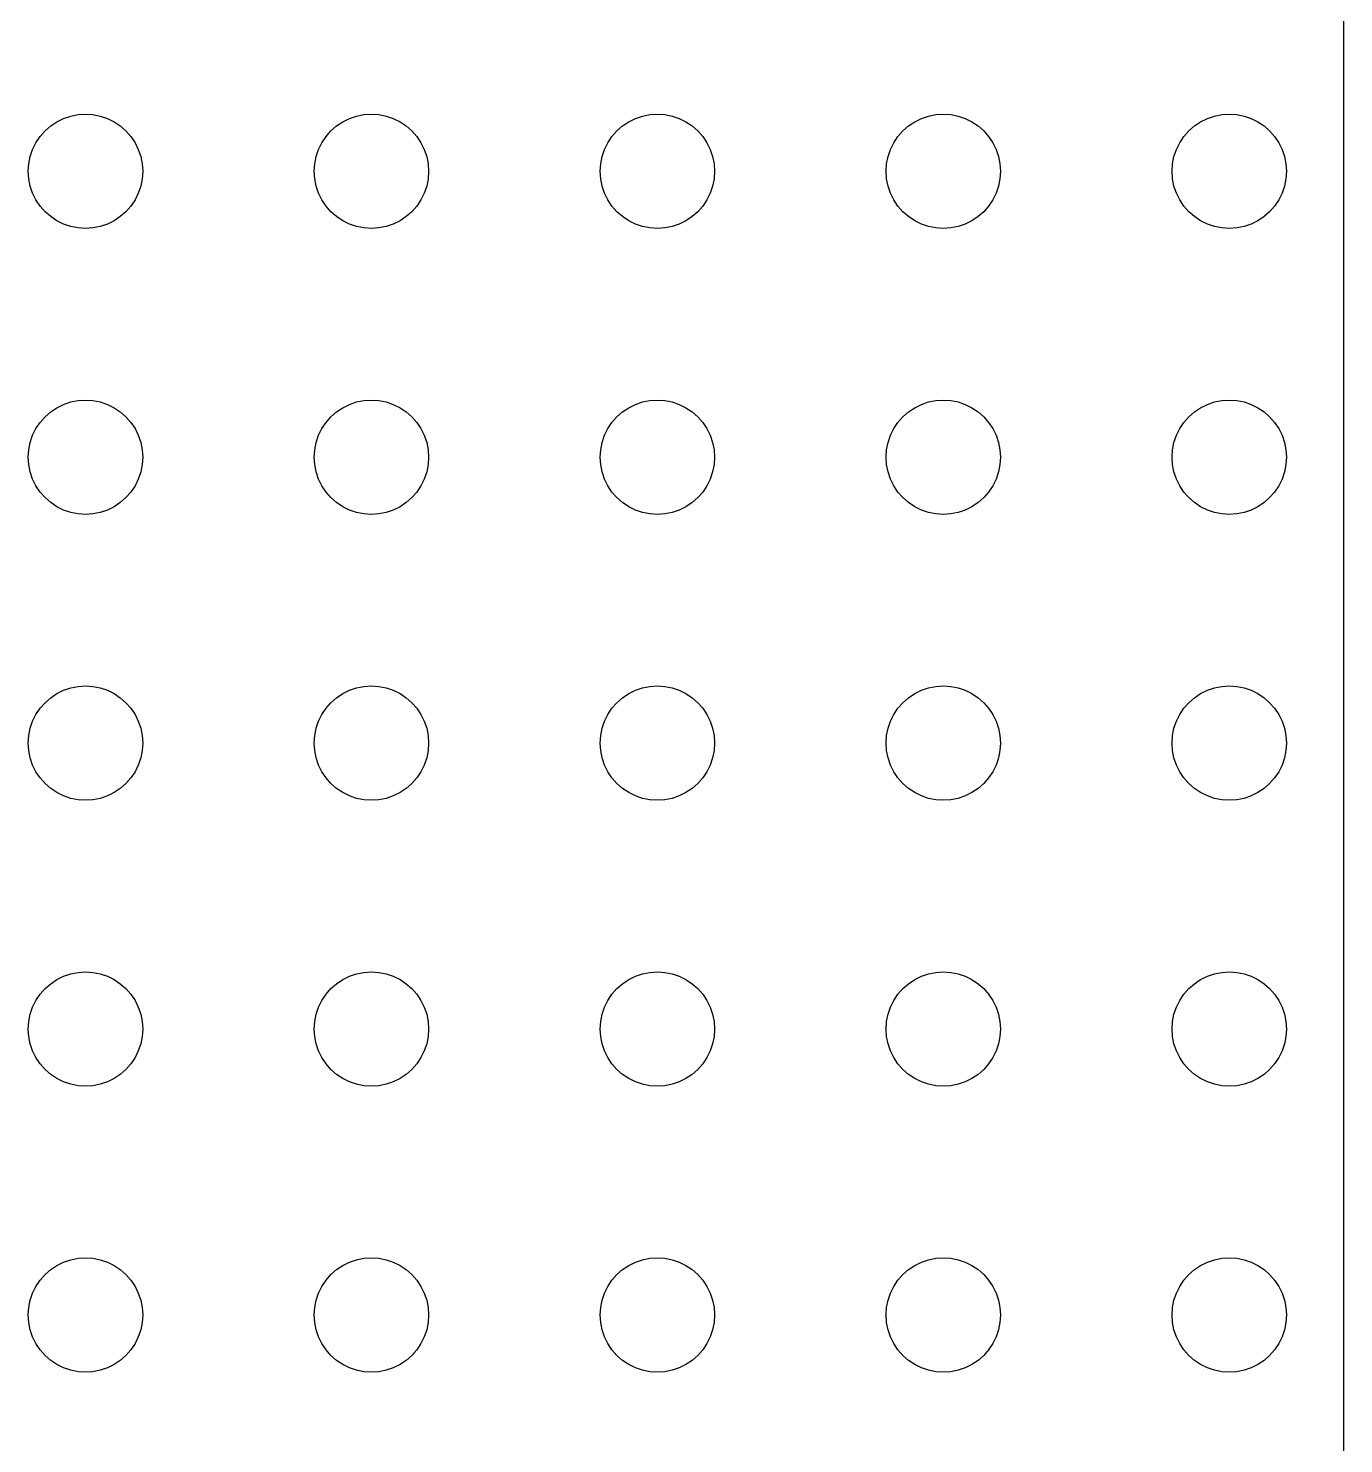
# Model space of a CAD drawing. Header units: metres. Extents: x -149 to 149, y -149 to 149.
# Drawn here: x 79.5 to 148.5, y -74.3 to 0 of the extents above; entities that cross this region are included whole.
import ezdxf

# ---------------------------------------------------------------- set-up
doc = ezdxf.new("R2010")
doc.units = ezdxf.units.M

msp = doc.modelspace()

# ---------------------------------------------------------------- linework, layer by layer
for p, q in [((148.505, -143.505), (148.505, 143.505)), ((80.3787, -5.37868), (80.6737, -5.11993)), ((80.6737, -5.11993), (81, -4.90192)), ((81, -4.90192), (81.3519, -4.72835)), ((81.3519, -4.72835), (81.7235, -4.60222)), ((81.7235, -4.60222), (82.1084, -4.52567)), ((82.1084, -4.52567), (82.5, -4.5)), ((82.5, -4.5), (82.8916, -4.52567)), ((82.8916, -4.52567), (83.2765, -4.60222)), ((83.2765, -4.60222), (83.648, -4.72835)), ((83.648, -4.72835), (84, -4.90192)), ((84, -4.90192), (84.3263, -5.11993)), ((84.3263, -5.11993), (84.6213, -5.37868)), ((95.3787, -5.37868), (95.6737, -5.11993)), ((95.6737, -5.11993), (96, -4.90192)), ((96, -4.90192), (96.3519, -4.72835)), ((96.3519, -4.72835), (96.7235, -4.60222)), ((96.7235, -4.60222), (97.1084, -4.52567)), ((97.1084, -4.52567), (97.5, -4.5)), ((97.5, -4.5), (97.8916, -4.52567)), ((97.8916, -4.52567), (98.2765, -4.60222)), ((98.2765, -4.60222), (98.648, -4.72835)), ((98.648, -4.72835), (99, -4.90192)), ((99, -4.90192), (99.3263, -5.11993)), ((99.3263, -5.11993), (99.6213, -5.37868)), ((110.379, -5.37868), (110.674, -5.11993)), ((110.674, -5.11993), (111, -4.90192)), ((111, -4.90192), (111.352, -4.72835)), ((111.352, -4.72835), (111.724, -4.60222)), ((111.724, -4.60222), (112.108, -4.52567)), ((112.108, -4.52567), (112.5, -4.5)), ((112.5, -4.5), (112.892, -4.52567)), ((112.892, -4.52567), (113.276, -4.60222)), ((113.276, -4.60222), (113.648, -4.72835)), ((113.648, -4.72835), (114, -4.90192)), ((114, -4.90192), (114.326, -5.11993)), ((114.326, -5.11993), (114.621, -5.37868)), ((125.379, -5.37868), (125.674, -5.11993)), ((125.674, -5.11993), (126, -4.90192)), ((126, -4.90192), (126.352, -4.72835)), ((126.352, -4.72835), (126.724, -4.60222)), ((126.724, -4.60222), (127.108, -4.52567)), ((127.108, -4.52567), (127.5, -4.5)), ((127.5, -4.5), (127.892, -4.52567)), ((127.892, -4.52567), (128.276, -4.60222)), ((128.276, -4.60222), (128.648, -4.72835)), ((128.648, -4.72835), (129, -4.90192)), ((129, -4.90192), (129.326, -5.11993)), ((129.326, -5.11993), (129.621, -5.37868)), ((140.379, -5.37868), (140.674, -5.11993)), ((140.674, -5.11993), (141, -4.90192)), ((141, -4.90192), (141.352, -4.72835)), ((141.352, -4.72835), (141.724, -4.60222)), ((141.724, -4.60222), (142.108, -4.52567)), ((142.108, -4.52567), (142.5, -4.5)), ((142.5, -4.5), (142.892, -4.52567)), ((142.892, -4.52567), (143.276, -4.60222)), ((143.276, -4.60222), (143.648, -4.72835)), ((143.648, -4.72835), (144, -4.90192)), ((144, -4.90192), (144.326, -5.11993)), ((144.326, -5.11993), (144.621, -5.37868)), ((79.9019, -6), (80.1199, -5.67371)), ((80.1199, -5.67371), (80.3787, -5.37868)), ((84.6213, -5.37868), (84.8801, -5.67371)), ((84.8801, -5.67371), (85.0981, -6)), ((94.9019, -6), (95.1199, -5.67371)), ((95.1199, -5.67371), (95.3787, -5.37868)), ((99.6213, -5.37868), (99.8801, -5.67371)), ((99.8801, -5.67371), (100.098, -6)), ((109.902, -6), (110.12, -5.67371)), ((110.12, -5.67371), (110.379, -5.37868)), ((114.621, -5.37868), (114.88, -5.67371)), ((114.88, -5.67371), (115.098, -6)), ((124.902, -6), (125.12, -5.67371)), ((125.12, -5.67371), (125.379, -5.37868)), ((129.621, -5.37868), (129.88, -5.67371)), ((129.88, -5.67371), (130.098, -6)), ((139.902, -6), (140.12, -5.67371)), ((140.12, -5.67371), (140.379, -5.37868)), ((144.621, -5.37868), (144.88, -5.67371)), ((144.88, -5.67371), (145.098, -6)), ((79.6022, -6.72354), (79.7284, -6.35194)), ((79.7284, -6.35194), (79.9019, -6)), ((85.0981, -6), (85.2716, -6.35194)), ((85.2716, -6.35194), (85.3978, -6.72354)), ((94.6022, -6.72354), (94.7284, -6.35194)), ((94.7284, -6.35194), (94.9019, -6)), ((100.098, -6), (100.272, -6.35194)), ((100.272, -6.35194), (100.398, -6.72354)), ((109.602, -6.72354), (109.728, -6.35194)), ((109.728, -6.35194), (109.902, -6)), ((115.098, -6), (115.272, -6.35194)), ((115.272, -6.35194), (115.398, -6.72354)), ((124.602, -6.72354), (124.728, -6.35194)), ((124.728, -6.35194), (124.902, -6)), ((130.098, -6), (130.272, -6.35194)), ((130.272, -6.35194), (130.398, -6.72354)), ((139.602, -6.72354), (139.728, -6.35194)), ((139.728, -6.35194), (139.902, -6)), ((145.098, -6), (145.272, -6.35194)), ((145.272, -6.35194), (145.398, -6.72354)), ((79.5, -7.5), (79.5257, -7.10841)), ((79.5257, -7.10841), (79.6022, -6.72354)), ((85.3978, -6.72354), (85.4743, -7.10841)), ((85.4743, -7.10841), (85.5, -7.5)), ((94.5, -7.5), (94.5257, -7.10841)), ((94.5257, -7.10841), (94.6022, -6.72354)), ((100.398, -6.72354), (100.474, -7.10841)), ((100.474, -7.10841), (100.5, -7.5)), ((109.5, -7.5), (109.526, -7.10841)), ((109.526, -7.10841), (109.602, -6.72354)), ((115.398, -6.72354), (115.474, -7.10841)), ((115.474, -7.10841), (115.5, -7.5)), ((124.5, -7.5), (124.526, -7.10841)), ((124.526, -7.10841), (124.602, -6.72354)), ((130.398, -6.72354), (130.474, -7.10841)), ((130.474, -7.10841), (130.5, -7.5)), ((139.5, -7.5), (139.526, -7.10841)), ((139.526, -7.10841), (139.602, -6.72354)), ((145.398, -6.72354), (145.474, -7.10841)), ((145.474, -7.10841), (145.5, -7.5)), ((79.5257, -7.89157), (79.5, -7.5)), ((79.6022, -8.27644), (79.5257, -7.89157)), ((85.4743, -7.89157), (85.3978, -8.27644)), ((85.5, -7.5), (85.4743, -7.89157)), ((94.5257, -7.89157), (94.5, -7.5)), ((94.6022, -8.27644), (94.5257, -7.89157)), ((100.474, -7.89157), (100.398, -8.27644)), ((100.5, -7.5), (100.474, -7.89157)), ((109.526, -7.89157), (109.5, -7.5)), ((109.602, -8.27644), (109.526, -7.89157)), ((115.474, -7.89157), (115.398, -8.27644)), ((115.5, -7.5), (115.474, -7.89157)), ((124.526, -7.89157), (124.5, -7.5)), ((124.602, -8.27644), (124.526, -7.89157)), ((130.474, -7.89157), (130.398, -8.27644)), ((130.5, -7.5), (130.474, -7.89157)), ((139.526, -7.89157), (139.5, -7.5)), ((139.602, -8.27644), (139.526, -7.89157)), ((145.474, -7.89157), (145.398, -8.27644)), ((145.5, -7.5), (145.474, -7.89157)), ((79.7284, -8.64804), (79.6022, -8.27644)), ((79.9019, -9), (79.7284, -8.64804)), ((85.2716, -8.64804), (85.0981, -9)), ((85.3978, -8.27644), (85.2716, -8.64804)), ((94.7284, -8.64804), (94.6022, -8.27644)), ((94.9019, -9), (94.7284, -8.64804)), ((100.272, -8.64804), (100.098, -9)), ((100.398, -8.27644), (100.272, -8.64804)), ((109.728, -8.64804), (109.602, -8.27644)), ((109.902, -9), (109.728, -8.64804)), ((115.272, -8.64804), (115.098, -9)), ((115.398, -8.27644), (115.272, -8.64804)), ((124.728, -8.64804), (124.602, -8.27644)), ((124.902, -9), (124.728, -8.64804)), ((130.272, -8.64804), (130.098, -9)), ((130.398, -8.27644), (130.272, -8.64804)), ((139.728, -8.64804), (139.602, -8.27644)), ((139.902, -9), (139.728, -8.64804)), ((145.272, -8.64804), (145.098, -9)), ((145.398, -8.27644), (145.272, -8.64804)), ((80.1199, -9.32628), (79.9019, -9)), ((80.3787, -9.62131), (80.1199, -9.32628)), ((80.6737, -9.88005), (80.3787, -9.62131)), ((84.6213, -9.62131), (84.3263, -9.88005)), ((84.8801, -9.32628), (84.6213, -9.62131)), ((85.0981, -9), (84.8801, -9.32628)), ((95.1199, -9.32628), (94.9019, -9)), ((95.3787, -9.62131), (95.1199, -9.32628)), ((95.6737, -9.88005), (95.3787, -9.62131)), ((99.6213, -9.62131), (99.3263, -9.88005)), ((99.8801, -9.32628), (99.6213, -9.62131)), ((100.098, -9), (99.8801, -9.32628)), ((110.12, -9.32628), (109.902, -9)), ((110.379, -9.62131), (110.12, -9.32628)), ((110.674, -9.88005), (110.379, -9.62131)), ((114.621, -9.62131), (114.326, -9.88005)), ((114.88, -9.32628), (114.621, -9.62131)), ((115.098, -9), (114.88, -9.32628)), ((125.12, -9.32628), (124.902, -9)), ((125.379, -9.62131), (125.12, -9.32628)), ((125.674, -9.88005), (125.379, -9.62131)), ((129.621, -9.62131), (129.326, -9.88005)), ((129.88, -9.32628), (129.621, -9.62131)), ((130.098, -9), (129.88, -9.32628)), ((140.12, -9.32628), (139.902, -9)), ((140.379, -9.62131), (140.12, -9.32628)), ((140.674, -9.88005), (140.379, -9.62131)), ((144.621, -9.62131), (144.326, -9.88005)), ((144.88, -9.32628), (144.621, -9.62131)), ((145.098, -9), (144.88, -9.32628)), ((81, -10.0981), (80.6737, -9.88005)), ((81.3519, -10.2716), (81, -10.0981)), ((81.7235, -10.3978), (81.3519, -10.2716)), ((83.648, -10.2716), (83.2765, -10.3978)), ((84, -10.0981), (83.648, -10.2716)), ((84.3263, -9.88005), (84, -10.0981)), ((96, -10.0981), (95.6737, -9.88005)), ((96.3519, -10.2716), (96, -10.0981)), ((96.7235, -10.3978), (96.3519, -10.2716)), ((98.648, -10.2716), (98.2765, -10.3978)), ((99, -10.0981), (98.648, -10.2716)), ((99.3263, -9.88005), (99, -10.0981)), ((111, -10.0981), (110.674, -9.88005)), ((111.352, -10.2716), (111, -10.0981)), ((111.724, -10.3978), (111.352, -10.2716)), ((113.648, -10.2716), (113.276, -10.3978)), ((114, -10.0981), (113.648, -10.2716)), ((114.326, -9.88005), (114, -10.0981)), ((126, -10.0981), (125.674, -9.88005)), ((126.352, -10.2716), (126, -10.0981)), ((126.724, -10.3978), (126.352, -10.2716)), ((128.648, -10.2716), (128.276, -10.3978)), ((129, -10.0981), (128.648, -10.2716)), ((129.326, -9.88005), (129, -10.0981)), ((141, -10.0981), (140.674, -9.88005)), ((141.352, -10.2716), (141, -10.0981)), ((141.724, -10.3978), (141.352, -10.2716)), ((143.648, -10.2716), (143.276, -10.3978)), ((144, -10.0981), (143.648, -10.2716)), ((144.326, -9.88005), (144, -10.0981)), ((82.1084, -10.4743), (81.7235, -10.3978)), ((82.5, -10.5), (82.1084, -10.4743)), ((82.8916, -10.4743), (82.5, -10.5)), ((83.2765, -10.3978), (82.8916, -10.4743)), ((97.1084, -10.4743), (96.7235, -10.3978)), ((97.5, -10.5), (97.1084, -10.4743)), ((97.8916, -10.4743), (97.5, -10.5)), ((98.2765, -10.3978), (97.8916, -10.4743)), ((112.108, -10.4743), (111.724, -10.3978)), ((112.5, -10.5), (112.108, -10.4743)), ((112.892, -10.4743), (112.5, -10.5)), ((113.276, -10.3978), (112.892, -10.4743)), ((127.108, -10.4743), (126.724, -10.3978)), ((127.5, -10.5), (127.108, -10.4743)), ((127.892, -10.4743), (127.5, -10.5)), ((128.276, -10.3978), (127.892, -10.4743)), ((142.108, -10.4743), (141.724, -10.3978)), ((142.5, -10.5), (142.108, -10.4743)), ((142.892, -10.4743), (142.5, -10.5)), ((143.276, -10.3978), (142.892, -10.4743)), ((80.6737, -20.1199), (81, -19.9019)), ((81, -19.9019), (81.3519, -19.7283)), ((81.3519, -19.7283), (81.7235, -19.6022)), ((81.7235, -19.6022), (82.1084, -19.5257)), ((82.1084, -19.5257), (82.5, -19.5)), ((82.5, -19.5), (82.8916, -19.5257)), ((82.8916, -19.5257), (83.2765, -19.6022)), ((83.2765, -19.6022), (83.648, -19.7283)), ((83.648, -19.7283), (84, -19.9019)), ((84, -19.9019), (84.3263, -20.1199)), ((95.6737, -20.1199), (96, -19.9019)), ((96, -19.9019), (96.3519, -19.7283)), ((96.3519, -19.7283), (96.7235, -19.6022)), ((96.7235, -19.6022), (97.1084, -19.5257)), ((97.1084, -19.5257), (97.5, -19.5)), ((97.5, -19.5), (97.8916, -19.5257)), ((97.8916, -19.5257), (98.2765, -19.6022)), ((98.2765, -19.6022), (98.648, -19.7283)), ((98.648, -19.7283), (99, -19.9019)), ((99, -19.9019), (99.3263, -20.1199)), ((110.674, -20.1199), (111, -19.9019)), ((111, -19.9019), (111.352, -19.7283)), ((111.352, -19.7283), (111.724, -19.6022)), ((111.724, -19.6022), (112.108, -19.5257)), ((112.108, -19.5257), (112.5, -19.5)), ((112.5, -19.5), (112.892, -19.5257)), ((112.892, -19.5257), (113.276, -19.6022)), ((113.276, -19.6022), (113.648, -19.7283)), ((113.648, -19.7283), (114, -19.9019)), ((114, -19.9019), (114.326, -20.1199)), ((125.674, -20.1199), (126, -19.9019)), ((126, -19.9019), (126.352, -19.7283)), ((126.352, -19.7283), (126.724, -19.6022)), ((126.724, -19.6022), (127.108, -19.5257)), ((127.108, -19.5257), (127.5, -19.5)), ((127.5, -19.5), (127.892, -19.5257)), ((127.892, -19.5257), (128.276, -19.6022)), ((128.276, -19.6022), (128.648, -19.7283)), ((128.648, -19.7283), (129, -19.9019)), ((129, -19.9019), (129.326, -20.1199)), ((140.674, -20.1199), (141, -19.9019)), ((141, -19.9019), (141.352, -19.7283)), ((141.352, -19.7283), (141.724, -19.6022)), ((141.724, -19.6022), (142.108, -19.5257)), ((142.108, -19.5257), (142.5, -19.5)), ((142.5, -19.5), (142.892, -19.5257)), ((142.892, -19.5257), (143.276, -19.6022)), ((143.276, -19.6022), (143.648, -19.7283)), ((143.648, -19.7283), (144, -19.9019)), ((144, -19.9019), (144.326, -20.1199)), ((79.9019, -21), (80.1199, -20.6737)), ((80.1199, -20.6737), (80.3787, -20.3787)), ((80.3787, -20.3787), (80.6737, -20.1199)), ((84.3263, -20.1199), (84.6213, -20.3787)), ((84.6213, -20.3787), (84.8801, -20.6737)), ((84.8801, -20.6737), (85.0981, -21)), ((94.9019, -21), (95.1199, -20.6737)), ((95.1199, -20.6737), (95.3787, -20.3787)), ((95.3787, -20.3787), (95.6737, -20.1199)), ((99.3263, -20.1199), (99.6213, -20.3787)), ((99.6213, -20.3787), (99.8801, -20.6737)), ((99.8801, -20.6737), (100.098, -21)), ((109.902, -21), (110.12, -20.6737)), ((110.12, -20.6737), (110.379, -20.3787)), ((110.379, -20.3787), (110.674, -20.1199)), ((114.326, -20.1199), (114.621, -20.3787)), ((114.621, -20.3787), (114.88, -20.6737)), ((114.88, -20.6737), (115.098, -21)), ((124.902, -21), (125.12, -20.6737)), ((125.12, -20.6737), (125.379, -20.3787)), ((125.379, -20.3787), (125.674, -20.1199)), ((129.326, -20.1199), (129.621, -20.3787)), ((129.621, -20.3787), (129.88, -20.6737)), ((129.88, -20.6737), (130.098, -21)), ((139.902, -21), (140.12, -20.6737)), ((140.12, -20.6737), (140.379, -20.3787)), ((140.379, -20.3787), (140.674, -20.1199)), ((144.326, -20.1199), (144.621, -20.3787)), ((144.621, -20.3787), (144.88, -20.6737)), ((144.88, -20.6737), (145.098, -21)), ((79.6022, -21.7235), (79.7284, -21.3519)), ((79.7284, -21.3519), (79.9019, -21)), ((85.0981, -21), (85.2716, -21.3519)), ((85.2716, -21.3519), (85.3978, -21.7235)), ((94.6022, -21.7235), (94.7284, -21.3519)), ((94.7284, -21.3519), (94.9019, -21)), ((100.098, -21), (100.272, -21.3519)), ((100.272, -21.3519), (100.398, -21.7235)), ((109.602, -21.7235), (109.728, -21.3519)), ((109.728, -21.3519), (109.902, -21)), ((115.098, -21), (115.272, -21.3519)), ((115.272, -21.3519), (115.398, -21.7235)), ((124.602, -21.7235), (124.728, -21.3519)), ((124.728, -21.3519), (124.902, -21)), ((130.098, -21), (130.272, -21.3519)), ((130.272, -21.3519), (130.398, -21.7235)), ((139.602, -21.7235), (139.728, -21.3519)), ((139.728, -21.3519), (139.902, -21)), ((145.098, -21), (145.272, -21.3519)), ((145.272, -21.3519), (145.398, -21.7235)), ((79.5, -22.5), (79.5257, -22.1084)), ((79.5257, -22.1084), (79.6022, -21.7235)), ((85.3978, -21.7235), (85.4743, -22.1084)), ((85.4743, -22.1084), (85.5, -22.5)), ((94.5, -22.5), (94.5257, -22.1084)), ((94.5257, -22.1084), (94.6022, -21.7235)), ((100.398, -21.7235), (100.474, -22.1084)), ((100.474, -22.1084), (100.5, -22.5)), ((109.5, -22.5), (109.526, -22.1084)), ((109.526, -22.1084), (109.602, -21.7235)), ((115.398, -21.7235), (115.474, -22.1084)), ((115.474, -22.1084), (115.5, -22.5)), ((124.5, -22.5), (124.526, -22.1084)), ((124.526, -22.1084), (124.602, -21.7235)), ((130.398, -21.7235), (130.474, -22.1084)), ((130.474, -22.1084), (130.5, -22.5)), ((139.5, -22.5), (139.526, -22.1084)), ((139.526, -22.1084), (139.602, -21.7235)), ((145.398, -21.7235), (145.474, -22.1084)), ((145.474, -22.1084), (145.5, -22.5)), ((79.5257, -22.8916), (79.5, -22.5)), ((79.6022, -23.2764), (79.5257, -22.8916)), ((85.4743, -22.8916), (85.3978, -23.2764)), ((85.5, -22.5), (85.4743, -22.8916)), ((94.5257, -22.8916), (94.5, -22.5)), ((94.6022, -23.2764), (94.5257, -22.8916)), ((100.474, -22.8916), (100.398, -23.2764)), ((100.5, -22.5), (100.474, -22.8916)), ((109.526, -22.8916), (109.5, -22.5)), ((109.602, -23.2764), (109.526, -22.8916)), ((115.474, -22.8916), (115.398, -23.2764)), ((115.5, -22.5), (115.474, -22.8916)), ((124.526, -22.8916), (124.5, -22.5)), ((124.602, -23.2764), (124.526, -22.8916)), ((130.474, -22.8916), (130.398, -23.2764)), ((130.5, -22.5), (130.474, -22.8916)), ((139.526, -22.8916), (139.5, -22.5)), ((139.602, -23.2764), (139.526, -22.8916)), ((145.474, -22.8916), (145.398, -23.2764)), ((145.5, -22.5), (145.474, -22.8916)), ((79.7284, -23.648), (79.6022, -23.2764)), ((79.9019, -24), (79.7284, -23.648)), ((85.2716, -23.648), (85.0981, -24)), ((85.3978, -23.2764), (85.2716, -23.648)), ((94.7284, -23.648), (94.6022, -23.2764)), ((94.9019, -24), (94.7284, -23.648)), ((100.272, -23.648), (100.098, -24)), ((100.398, -23.2764), (100.272, -23.648)), ((109.728, -23.648), (109.602, -23.2764)), ((109.902, -24), (109.728, -23.648)), ((115.272, -23.648), (115.098, -24)), ((115.398, -23.2764), (115.272, -23.648)), ((124.728, -23.648), (124.602, -23.2764)), ((124.902, -24), (124.728, -23.648)), ((130.272, -23.648), (130.098, -24)), ((130.398, -23.2764), (130.272, -23.648)), ((139.728, -23.648), (139.602, -23.2764)), ((139.902, -24), (139.728, -23.648)), ((145.272, -23.648), (145.098, -24)), ((145.398, -23.2764), (145.272, -23.648)), ((80.1199, -24.3263), (79.9019, -24)), ((80.3787, -24.6213), (80.1199, -24.3263)), ((84.8801, -24.3263), (84.6213, -24.6213)), ((85.0981, -24), (84.8801, -24.3263)), ((95.1199, -24.3263), (94.9019, -24)), ((95.3787, -24.6213), (95.1199, -24.3263)), ((99.8801, -24.3263), (99.6213, -24.6213)), ((100.098, -24), (99.8801, -24.3263)), ((110.12, -24.3263), (109.902, -24)), ((110.379, -24.6213), (110.12, -24.3263)), ((114.88, -24.3263), (114.621, -24.6213)), ((115.098, -24), (114.88, -24.3263)), ((125.12, -24.3263), (124.902, -24)), ((125.379, -24.6213), (125.12, -24.3263)), ((129.88, -24.3263), (129.621, -24.6213)), ((130.098, -24), (129.88, -24.3263)), ((140.12, -24.3263), (139.902, -24)), ((140.379, -24.6213), (140.12, -24.3263)), ((144.88, -24.3263), (144.621, -24.6213)), ((145.098, -24), (144.88, -24.3263)), ((80.6737, -24.8801), (80.3787, -24.6213)), ((81, -25.0981), (80.6737, -24.8801)), ((81.3519, -25.2716), (81, -25.0981)), ((84, -25.0981), (83.648, -25.2716)), ((84.3263, -24.8801), (84, -25.0981)), ((84.6213, -24.6213), (84.3263, -24.8801)), ((95.6737, -24.8801), (95.3787, -24.6213)), ((96, -25.0981), (95.6737, -24.8801)), ((96.3519, -25.2716), (96, -25.0981)), ((99, -25.0981), (98.648, -25.2716)), ((99.3263, -24.8801), (99, -25.0981)), ((99.6213, -24.6213), (99.3263, -24.8801)), ((110.674, -24.8801), (110.379, -24.6213)), ((111, -25.0981), (110.674, -24.8801)), ((111.352, -25.2716), (111, -25.0981)), ((114, -25.0981), (113.648, -25.2716)), ((114.326, -24.8801), (114, -25.0981)), ((114.621, -24.6213), (114.326, -24.8801)), ((125.674, -24.8801), (125.379, -24.6213)), ((126, -25.0981), (125.674, -24.8801)), ((126.352, -25.2716), (126, -25.0981)), ((129, -25.0981), (128.648, -25.2716)), ((129.326, -24.8801), (129, -25.0981)), ((129.621, -24.6213), (129.326, -24.8801)), ((140.674, -24.8801), (140.379, -24.6213)), ((141, -25.0981), (140.674, -24.8801)), ((141.352, -25.2716), (141, -25.0981)), ((144, -25.0981), (143.648, -25.2716)), ((144.326, -24.8801), (144, -25.0981)), ((144.621, -24.6213), (144.326, -24.8801)), ((81.7235, -25.3978), (81.3519, -25.2716)), ((82.1084, -25.4743), (81.7235, -25.3978)), ((82.5, -25.5), (82.1084, -25.4743)), ((82.8916, -25.4743), (82.5, -25.5)), ((83.2765, -25.3978), (82.8916, -25.4743)), ((83.648, -25.2716), (83.2765, -25.3978)), ((96.7235, -25.3978), (96.3519, -25.2716)), ((97.1084, -25.4743), (96.7235, -25.3978)), ((97.5, -25.5), (97.1084, -25.4743)), ((97.8916, -25.4743), (97.5, -25.5)), ((98.2765, -25.3978), (97.8916, -25.4743)), ((98.648, -25.2716), (98.2765, -25.3978)), ((111.724, -25.3978), (111.352, -25.2716)), ((112.108, -25.4743), (111.724, -25.3978)), ((112.5, -25.5), (112.108, -25.4743)), ((112.892, -25.4743), (112.5, -25.5)), ((113.276, -25.3978), (112.892, -25.4743)), ((113.648, -25.2716), (113.276, -25.3978)), ((126.724, -25.3978), (126.352, -25.2716)), ((127.108, -25.4743), (126.724, -25.3978)), ((127.5, -25.5), (127.108, -25.4743)), ((127.892, -25.4743), (127.5, -25.5)), ((128.276, -25.3978), (127.892, -25.4743)), ((128.648, -25.2716), (128.276, -25.3978)), ((141.724, -25.3978), (141.352, -25.2716)), ((142.108, -25.4743), (141.724, -25.3978)), ((142.5, -25.5), (142.108, -25.4743)), ((142.892, -25.4743), (142.5, -25.5)), ((143.276, -25.3978), (142.892, -25.4743)), ((143.648, -25.2716), (143.276, -25.3978)), ((81, -34.9019), (81.3519, -34.7284)), ((81.3519, -34.7284), (81.7235, -34.6022)), ((81.7235, -34.6022), (82.1084, -34.5257)), ((82.1084, -34.5257), (82.5, -34.5)), ((82.5, -34.5), (82.8916, -34.5257)), ((82.8916, -34.5257), (83.2765, -34.6022)), ((83.2765, -34.6022), (83.648, -34.7284)), ((83.648, -34.7284), (84, -34.9019)), ((96, -34.9019), (96.3519, -34.7284)), ((96.3519, -34.7284), (96.7235, -34.6022)), ((96.7235, -34.6022), (97.1084, -34.5257)), ((97.1084, -34.5257), (97.5, -34.5)), ((97.5, -34.5), (97.8916, -34.5257)), ((97.8916, -34.5257), (98.2765, -34.6022)), ((98.2765, -34.6022), (98.648, -34.7284)), ((98.648, -34.7284), (99, -34.9019)), ((111, -34.9019), (111.352, -34.7284)), ((111.352, -34.7284), (111.724, -34.6022)), ((111.724, -34.6022), (112.108, -34.5257)), ((112.108, -34.5257), (112.5, -34.5)), ((112.5, -34.5), (112.892, -34.5257)), ((112.892, -34.5257), (113.276, -34.6022)), ((113.276, -34.6022), (113.648, -34.7284)), ((113.648, -34.7284), (114, -34.9019)), ((126, -34.9019), (126.352, -34.7284)), ((126.352, -34.7284), (126.724, -34.6022)), ((126.724, -34.6022), (127.108, -34.5257)), ((127.108, -34.5257), (127.5, -34.5)), ((127.5, -34.5), (127.892, -34.5257)), ((127.892, -34.5257), (128.276, -34.6022)), ((128.276, -34.6022), (128.648, -34.7284)), ((128.648, -34.7284), (129, -34.9019)), ((141, -34.9019), (141.352, -34.7284)), ((141.352, -34.7284), (141.724, -34.6022)), ((141.724, -34.6022), (142.108, -34.5257)), ((142.108, -34.5257), (142.5, -34.5)), ((142.5, -34.5), (142.892, -34.5257)), ((142.892, -34.5257), (143.276, -34.6022)), ((143.276, -34.6022), (143.648, -34.7284)), ((143.648, -34.7284), (144, -34.9019)), ((80.1199, -35.6737), (80.3787, -35.3787)), ((80.3787, -35.3787), (80.6737, -35.1199)), ((80.6737, -35.1199), (81, -34.9019)), ((84, -34.9019), (84.3263, -35.1199)), ((84.3263, -35.1199), (84.6213, -35.3787)), ((84.6213, -35.3787), (84.8801, -35.6737)), ((95.1199, -35.6737), (95.3787, -35.3787)), ((95.3787, -35.3787), (95.6737, -35.1199)), ((95.6737, -35.1199), (96, -34.9019)), ((99, -34.9019), (99.3263, -35.1199)), ((99.3263, -35.1199), (99.6213, -35.3787)), ((99.6213, -35.3787), (99.8801, -35.6737)), ((110.12, -35.6737), (110.379, -35.3787)), ((110.379, -35.3787), (110.674, -35.1199)), ((110.674, -35.1199), (111, -34.9019)), ((114, -34.9019), (114.326, -35.1199)), ((114.326, -35.1199), (114.621, -35.3787)), ((114.621, -35.3787), (114.88, -35.6737)), ((125.12, -35.6737), (125.379, -35.3787)), ((125.379, -35.3787), (125.674, -35.1199)), ((125.674, -35.1199), (126, -34.9019)), ((129, -34.9019), (129.326, -35.1199)), ((129.326, -35.1199), (129.621, -35.3787)), ((129.621, -35.3787), (129.88, -35.6737)), ((140.12, -35.6737), (140.379, -35.3787)), ((140.379, -35.3787), (140.674, -35.1199)), ((140.674, -35.1199), (141, -34.9019)), ((144, -34.9019), (144.326, -35.1199)), ((144.326, -35.1199), (144.621, -35.3787)), ((144.621, -35.3787), (144.88, -35.6737)), ((79.6022, -36.7235), (79.7284, -36.3519)), ((79.7284, -36.3519), (79.9019, -36)), ((79.9019, -36), (80.1199, -35.6737)), ((84.8801, -35.6737), (85.0981, -36)), ((85.0981, -36), (85.2716, -36.3519)), ((85.2716, -36.3519), (85.3978, -36.7235)), ((94.6022, -36.7235), (94.7284, -36.3519)), ((94.7284, -36.3519), (94.9019, -36)), ((94.9019, -36), (95.1199, -35.6737)), ((99.8801, -35.6737), (100.098, -36)), ((100.098, -36), (100.272, -36.3519)), ((100.272, -36.3519), (100.398, -36.7235)), ((109.602, -36.7235), (109.728, -36.3519)), ((109.728, -36.3519), (109.902, -36)), ((109.902, -36), (110.12, -35.6737)), ((114.88, -35.6737), (115.098, -36)), ((115.098, -36), (115.272, -36.3519)), ((115.272, -36.3519), (115.398, -36.7235)), ((124.602, -36.7235), (124.728, -36.3519)), ((124.728, -36.3519), (124.902, -36)), ((124.902, -36), (125.12, -35.6737)), ((129.88, -35.6737), (130.098, -36)), ((130.098, -36), (130.272, -36.3519)), ((130.272, -36.3519), (130.398, -36.7235)), ((139.602, -36.7235), (139.728, -36.3519)), ((139.728, -36.3519), (139.902, -36)), ((139.902, -36), (140.12, -35.6737)), ((144.88, -35.6737), (145.098, -36)), ((145.098, -36), (145.272, -36.3519)), ((145.272, -36.3519), (145.398, -36.7235)), ((79.5, -37.5), (79.5257, -37.1084)), ((79.5257, -37.1084), (79.6022, -36.7235)), ((85.3978, -36.7235), (85.4743, -37.1084)), ((85.4743, -37.1084), (85.5, -37.5)), ((94.5, -37.5), (94.5257, -37.1084)), ((94.5257, -37.1084), (94.6022, -36.7235)), ((100.398, -36.7235), (100.474, -37.1084)), ((100.474, -37.1084), (100.5, -37.5)), ((109.5, -37.5), (109.526, -37.1084)), ((109.526, -37.1084), (109.602, -36.7235)), ((115.398, -36.7235), (115.474, -37.1084)), ((115.474, -37.1084), (115.5, -37.5)), ((124.5, -37.5), (124.526, -37.1084)), ((124.526, -37.1084), (124.602, -36.7235)), ((130.398, -36.7235), (130.474, -37.1084)), ((130.474, -37.1084), (130.5, -37.5)), ((139.5, -37.5), (139.526, -37.1084)), ((139.526, -37.1084), (139.602, -36.7235)), ((145.398, -36.7235), (145.474, -37.1084)), ((145.474, -37.1084), (145.5, -37.5)), ((79.5257, -37.8916), (79.5, -37.5)), ((85.5, -37.5), (85.4743, -37.8916)), ((94.5257, -37.8916), (94.5, -37.5)), ((100.5, -37.5), (100.474, -37.8916)), ((109.526, -37.8916), (109.5, -37.5)), ((115.5, -37.5), (115.474, -37.8916)), ((124.526, -37.8916), (124.5, -37.5)), ((130.5, -37.5), (130.474, -37.8916)), ((139.526, -37.8916), (139.5, -37.5)), ((145.5, -37.5), (145.474, -37.8916)), ((79.6022, -38.2765), (79.5257, -37.8916)), ((79.7284, -38.648), (79.6022, -38.2765)), ((85.3978, -38.2765), (85.2716, -38.648)), ((85.4743, -37.8916), (85.3978, -38.2765)), ((94.6022, -38.2765), (94.5257, -37.8916)), ((94.7284, -38.648), (94.6022, -38.2765)), ((100.398, -38.2765), (100.272, -38.648)), ((100.474, -37.8916), (100.398, -38.2765)), ((109.602, -38.2765), (109.526, -37.8916)), ((109.728, -38.648), (109.602, -38.2765)), ((115.398, -38.2765), (115.272, -38.648)), ((115.474, -37.8916), (115.398, -38.2765)), ((124.602, -38.2765), (124.526, -37.8916)), ((124.728, -38.648), (124.602, -38.2765)), ((130.398, -38.2765), (130.272, -38.648)), ((130.474, -37.8916), (130.398, -38.2765)), ((139.602, -38.2765), (139.526, -37.8916)), ((139.728, -38.648), (139.602, -38.2765)), ((145.398, -38.2765), (145.272, -38.648)), ((145.474, -37.8916), (145.398, -38.2765)), ((79.9019, -39), (79.7284, -38.648)), ((80.1199, -39.3263), (79.9019, -39)), ((80.3787, -39.6213), (80.1199, -39.3263)), ((84.8801, -39.3263), (84.6213, -39.6213)), ((85.0981, -39), (84.8801, -39.3263)), ((85.2716, -38.648), (85.0981, -39)), ((94.9019, -39), (94.7284, -38.648)), ((95.1199, -39.3263), (94.9019, -39)), ((95.3787, -39.6213), (95.1199, -39.3263)), ((99.8801, -39.3263), (99.6213, -39.6213)), ((100.098, -39), (99.8801, -39.3263)), ((100.272, -38.648), (100.098, -39)), ((109.902, -39), (109.728, -38.648)), ((110.12, -39.3263), (109.902, -39)), ((110.379, -39.6213), (110.12, -39.3263)), ((114.88, -39.3263), (114.621, -39.6213)), ((115.098, -39), (114.88, -39.3263)), ((115.272, -38.648), (115.098, -39)), ((124.902, -39), (124.728, -38.648)), ((125.12, -39.3263), (124.902, -39)), ((125.379, -39.6213), (125.12, -39.3263)), ((129.88, -39.3263), (129.621, -39.6213)), ((130.098, -39), (129.88, -39.3263)), ((130.272, -38.648), (130.098, -39)), ((139.902, -39), (139.728, -38.648)), ((140.12, -39.3263), (139.902, -39)), ((140.379, -39.6213), (140.12, -39.3263)), ((144.88, -39.3263), (144.621, -39.6213)), ((145.098, -39), (144.88, -39.3263)), ((145.272, -38.648), (145.098, -39)), ((80.6737, -39.8801), (80.3787, -39.6213)), ((81, -40.0981), (80.6737, -39.8801)), ((84.3263, -39.8801), (84, -40.0981)), ((84.6213, -39.6213), (84.3263, -39.8801)), ((95.6737, -39.8801), (95.3787, -39.6213)), ((96, -40.0981), (95.6737, -39.8801)), ((99.3263, -39.8801), (99, -40.0981)), ((99.6213, -39.6213), (99.3263, -39.8801)), ((110.674, -39.8801), (110.379, -39.6213)), ((111, -40.0981), (110.674, -39.8801)), ((114.326, -39.8801), (114, -40.0981)), ((114.621, -39.6213), (114.326, -39.8801)), ((125.674, -39.8801), (125.379, -39.6213)), ((126, -40.0981), (125.674, -39.8801)), ((129.326, -39.8801), (129, -40.0981)), ((129.621, -39.6213), (129.326, -39.8801)), ((140.674, -39.8801), (140.379, -39.6213)), ((141, -40.0981), (140.674, -39.8801)), ((144.326, -39.8801), (144, -40.0981)), ((144.621, -39.6213), (144.326, -39.8801)), ((81.3519, -40.2716), (81, -40.0981)), ((81.7235, -40.3978), (81.3519, -40.2716)), ((82.1084, -40.4743), (81.7235, -40.3978)), ((82.5, -40.5), (82.1084, -40.4743)), ((82.8916, -40.4743), (82.5, -40.5)), ((83.2765, -40.3978), (82.8916, -40.4743)), ((83.648, -40.2716), (83.2765, -40.3978)), ((84, -40.0981), (83.648, -40.2716)), ((96.3519, -40.2716), (96, -40.0981)), ((96.7235, -40.3978), (96.3519, -40.2716)), ((97.1084, -40.4743), (96.7235, -40.3978)), ((97.5, -40.5), (97.1084, -40.4743)), ((97.8916, -40.4743), (97.5, -40.5)), ((98.2765, -40.3978), (97.8916, -40.4743)), ((98.648, -40.2716), (98.2765, -40.3978)), ((99, -40.0981), (98.648, -40.2716)), ((111.352, -40.2716), (111, -40.0981)), ((111.724, -40.3978), (111.352, -40.2716)), ((112.108, -40.4743), (111.724, -40.3978)), ((112.5, -40.5), (112.108, -40.4743)), ((112.892, -40.4743), (112.5, -40.5)), ((113.276, -40.3978), (112.892, -40.4743)), ((113.648, -40.2716), (113.276, -40.3978)), ((114, -40.0981), (113.648, -40.2716)), ((126.352, -40.2716), (126, -40.0981)), ((126.724, -40.3978), (126.352, -40.2716)), ((127.108, -40.4743), (126.724, -40.3978)), ((127.5, -40.5), (127.108, -40.4743)), ((127.892, -40.4743), (127.5, -40.5)), ((128.276, -40.3978), (127.892, -40.4743)), ((128.648, -40.2716), (128.276, -40.3978)), ((129, -40.0981), (128.648, -40.2716)), ((141.352, -40.2716), (141, -40.0981)), ((141.724, -40.3978), (141.352, -40.2716)), ((142.108, -40.4743), (141.724, -40.3978)), ((142.5, -40.5), (142.108, -40.4743)), ((142.892, -40.4743), (142.5, -40.5)), ((143.276, -40.3978), (142.892, -40.4743)), ((143.648, -40.2716), (143.276, -40.3978)), ((144, -40.0981), (143.648, -40.2716)), ((81, -49.9019), (81.3519, -49.7284)), ((81.3519, -49.7284), (81.7235, -49.6022)), ((81.7235, -49.6022), (82.1084, -49.5257)), ((82.1084, -49.5257), (82.5, -49.5)), ((82.5, -49.5), (82.8916, -49.5257)), ((82.8916, -49.5257), (83.2765, -49.6022)), ((83.2765, -49.6022), (83.648, -49.7284)), ((83.648, -49.7284), (84, -49.9019)), ((96, -49.9019), (96.3519, -49.7284)), ((96.3519, -49.7284), (96.7235, -49.6022)), ((96.7235, -49.6022), (97.1084, -49.5257)), ((97.1084, -49.5257), (97.5, -49.5)), ((97.5, -49.5), (97.8916, -49.5257)), ((97.8916, -49.5257), (98.2765, -49.6022)), ((98.2765, -49.6022), (98.648, -49.7284)), ((98.648, -49.7284), (99, -49.9019)), ((111, -49.9019), (111.352, -49.7284)), ((111.352, -49.7284), (111.724, -49.6022)), ((111.724, -49.6022), (112.108, -49.5257)), ((112.108, -49.5257), (112.5, -49.5)), ((112.5, -49.5), (112.892, -49.5257)), ((112.892, -49.5257), (113.276, -49.6022)), ((113.276, -49.6022), (113.648, -49.7284)), ((113.648, -49.7284), (114, -49.9019)), ((126, -49.9019), (126.352, -49.7284)), ((126.352, -49.7284), (126.724, -49.6022)), ((126.724, -49.6022), (127.108, -49.5257)), ((127.108, -49.5257), (127.5, -49.5)), ((127.5, -49.5), (127.892, -49.5257)), ((127.892, -49.5257), (128.276, -49.6022)), ((128.276, -49.6022), (128.648, -49.7284)), ((128.648, -49.7284), (129, -49.9019)), ((141, -49.9019), (141.352, -49.7284)), ((141.352, -49.7284), (141.724, -49.6022)), ((141.724, -49.6022), (142.108, -49.5257)), ((142.108, -49.5257), (142.5, -49.5)), ((142.5, -49.5), (142.892, -49.5257)), ((142.892, -49.5257), (143.276, -49.6022)), ((143.276, -49.6022), (143.648, -49.7284)), ((143.648, -49.7284), (144, -49.9019)), ((80.1199, -50.6737), (80.3787, -50.3787)), ((80.3787, -50.3787), (80.6737, -50.1199)), ((80.6737, -50.1199), (81, -49.9019)), ((84, -49.9019), (84.3263, -50.1199)), ((84.3263, -50.1199), (84.6213, -50.3787)), ((84.6213, -50.3787), (84.8801, -50.6737)), ((95.1199, -50.6737), (95.3787, -50.3787)), ((95.3787, -50.3787), (95.6737, -50.1199)), ((95.6737, -50.1199), (96, -49.9019)), ((99, -49.9019), (99.3263, -50.1199)), ((99.3263, -50.1199), (99.6213, -50.3787)), ((99.6213, -50.3787), (99.8801, -50.6737)), ((110.12, -50.6737), (110.379, -50.3787)), ((110.379, -50.3787), (110.674, -50.1199)), ((110.674, -50.1199), (111, -49.9019)), ((114, -49.9019), (114.326, -50.1199)), ((114.326, -50.1199), (114.621, -50.3787)), ((114.621, -50.3787), (114.88, -50.6737)), ((125.12, -50.6737), (125.379, -50.3787)), ((125.379, -50.3787), (125.674, -50.1199)), ((125.674, -50.1199), (126, -49.9019)), ((129, -49.9019), (129.326, -50.1199)), ((129.326, -50.1199), (129.621, -50.3787)), ((129.621, -50.3787), (129.88, -50.6737)), ((140.12, -50.6737), (140.379, -50.3787)), ((140.379, -50.3787), (140.674, -50.1199)), ((140.674, -50.1199), (141, -49.9019)), ((144, -49.9019), (144.326, -50.1199)), ((144.326, -50.1199), (144.621, -50.3787)), ((144.621, -50.3787), (144.88, -50.6737)), ((79.7284, -51.3519), (79.9019, -51)), ((79.9019, -51), (80.1199, -50.6737)), ((84.8801, -50.6737), (85.0981, -51)), ((85.0981, -51), (85.2716, -51.3519)), ((94.7284, -51.3519), (94.9019, -51)), ((94.9019, -51), (95.1199, -50.6737)), ((99.8801, -50.6737), (100.098, -51)), ((100.098, -51), (100.272, -51.3519)), ((109.728, -51.3519), (109.902, -51)), ((109.902, -51), (110.12, -50.6737)), ((114.88, -50.6737), (115.098, -51)), ((115.098, -51), (115.272, -51.3519)), ((124.728, -51.3519), (124.902, -51)), ((124.902, -51), (125.12, -50.6737)), ((129.88, -50.6737), (130.098, -51)), ((130.098, -51), (130.272, -51.3519)), ((139.728, -51.3519), (139.902, -51)), ((139.902, -51), (140.12, -50.6737)), ((144.88, -50.6737), (145.098, -51)), ((145.098, -51), (145.272, -51.3519)), ((79.5257, -52.1084), (79.6022, -51.7235)), ((79.6022, -51.7235), (79.7284, -51.3519)), ((85.2716, -51.3519), (85.3978, -51.7235)), ((85.3978, -51.7235), (85.4743, -52.1084)), ((94.5257, -52.1084), (94.6022, -51.7235)), ((94.6022, -51.7235), (94.7284, -51.3519)), ((100.272, -51.3519), (100.398, -51.7235)), ((100.398, -51.7235), (100.474, -52.1084)), ((109.526, -52.1084), (109.602, -51.7235)), ((109.602, -51.7235), (109.728, -51.3519)), ((115.272, -51.3519), (115.398, -51.7235)), ((115.398, -51.7235), (115.474, -52.1084)), ((124.526, -52.1084), (124.602, -51.7235)), ((124.602, -51.7235), (124.728, -51.3519)), ((130.272, -51.3519), (130.398, -51.7235)), ((130.398, -51.7235), (130.474, -52.1084)), ((139.526, -52.1084), (139.602, -51.7235)), ((139.602, -51.7235), (139.728, -51.3519)), ((145.272, -51.3519), (145.398, -51.7235)), ((145.398, -51.7235), (145.474, -52.1084)), ((79.5, -52.5), (79.5257, -52.1084)), ((79.5257, -52.8916), (79.5, -52.5)), ((85.4743, -52.1084), (85.5, -52.5)), ((85.5, -52.5), (85.4743, -52.8916)), ((94.5, -52.5), (94.5257, -52.1084)), ((94.5257, -52.8916), (94.5, -52.5)), ((100.474, -52.1084), (100.5, -52.5)), ((100.5, -52.5), (100.474, -52.8916)), ((109.5, -52.5), (109.526, -52.1084)), ((109.526, -52.8916), (109.5, -52.5)), ((115.474, -52.1084), (115.5, -52.5)), ((115.5, -52.5), (115.474, -52.8916)), ((124.5, -52.5), (124.526, -52.1084)), ((124.526, -52.8916), (124.5, -52.5)), ((130.474, -52.1084), (130.5, -52.5)), ((130.5, -52.5), (130.474, -52.8916)), ((139.5, -52.5), (139.526, -52.1084)), ((139.526, -52.8916), (139.5, -52.5)), ((145.474, -52.1084), (145.5, -52.5)), ((145.5, -52.5), (145.474, -52.8916)), ((79.6022, -53.2765), (79.5257, -52.8916)), ((79.7284, -53.648), (79.6022, -53.2765)), ((85.3978, -53.2765), (85.2716, -53.648)), ((85.4743, -52.8916), (85.3978, -53.2765)), ((94.6022, -53.2765), (94.5257, -52.8916)), ((94.7284, -53.648), (94.6022, -53.2765)), ((100.398, -53.2765), (100.272, -53.648)), ((100.474, -52.8916), (100.398, -53.2765)), ((109.602, -53.2765), (109.526, -52.8916)), ((109.728, -53.648), (109.602, -53.2765)), ((115.398, -53.2765), (115.272, -53.648)), ((115.474, -52.8916), (115.398, -53.2765)), ((124.602, -53.2765), (124.526, -52.8916)), ((124.728, -53.648), (124.602, -53.2765)), ((130.398, -53.2765), (130.272, -53.648)), ((130.474, -52.8916), (130.398, -53.2765)), ((139.602, -53.2765), (139.526, -52.8916)), ((139.728, -53.648), (139.602, -53.2765)), ((145.398, -53.2765), (145.272, -53.648)), ((145.474, -52.8916), (145.398, -53.2765)), ((79.9019, -54), (79.7284, -53.648)), ((80.1199, -54.3263), (79.9019, -54)), ((85.0981, -54), (84.8801, -54.3263)), ((85.2716, -53.648), (85.0981, -54)), ((94.9019, -54), (94.7284, -53.648)), ((95.1199, -54.3263), (94.9019, -54)), ((100.098, -54), (99.8801, -54.3263)), ((100.272, -53.648), (100.098, -54)), ((109.902, -54), (109.728, -53.648)), ((110.12, -54.3263), (109.902, -54)), ((115.098, -54), (114.88, -54.3263)), ((115.272, -53.648), (115.098, -54)), ((124.902, -54), (124.728, -53.648)), ((125.12, -54.3263), (124.902, -54)), ((130.098, -54), (129.88, -54.3263)), ((130.272, -53.648), (130.098, -54)), ((139.902, -54), (139.728, -53.648)), ((140.12, -54.3263), (139.902, -54)), ((145.098, -54), (144.88, -54.3263)), ((145.272, -53.648), (145.098, -54)), ((80.3787, -54.6213), (80.1199, -54.3263)), ((80.6737, -54.8801), (80.3787, -54.6213)), ((81, -55.0981), (80.6737, -54.8801)), ((84.3263, -54.8801), (84, -55.0981)), ((84.6213, -54.6213), (84.3263, -54.8801)), ((84.8801, -54.3263), (84.6213, -54.6213)), ((95.3787, -54.6213), (95.1199, -54.3263)), ((95.6737, -54.8801), (95.3787, -54.6213)), ((96, -55.0981), (95.6737, -54.8801)), ((99.3263, -54.8801), (99, -55.0981)), ((99.6213, -54.6213), (99.3263, -54.8801)), ((99.8801, -54.3263), (99.6213, -54.6213)), ((110.379, -54.6213), (110.12, -54.3263)), ((110.674, -54.8801), (110.379, -54.6213)), ((111, -55.0981), (110.674, -54.8801)), ((114.326, -54.8801), (114, -55.0981)), ((114.621, -54.6213), (114.326, -54.8801)), ((114.88, -54.3263), (114.621, -54.6213)), ((125.379, -54.6213), (125.12, -54.3263)), ((125.674, -54.8801), (125.379, -54.6213)), ((126, -55.0981), (125.674, -54.8801)), ((129.326, -54.8801), (129, -55.0981)), ((129.621, -54.6213), (129.326, -54.8801)), ((129.88, -54.3263), (129.621, -54.6213)), ((140.379, -54.6213), (140.12, -54.3263)), ((140.674, -54.8801), (140.379, -54.6213)), ((141, -55.0981), (140.674, -54.8801)), ((144.326, -54.8801), (144, -55.0981)), ((144.621, -54.6213), (144.326, -54.8801)), ((144.88, -54.3263), (144.621, -54.6213)), ((81.3519, -55.2716), (81, -55.0981)), ((81.7235, -55.3978), (81.3519, -55.2716)), ((82.1084, -55.4743), (81.7235, -55.3978)), ((82.5, -55.5), (82.1084, -55.4743)), ((82.8916, -55.4743), (82.5, -55.5)), ((83.2765, -55.3978), (82.8916, -55.4743)), ((83.648, -55.2716), (83.2765, -55.3978)), ((84, -55.0981), (83.648, -55.2716)), ((96.3519, -55.2716), (96, -55.0981)), ((96.7235, -55.3978), (96.3519, -55.2716)), ((97.1084, -55.4743), (96.7235, -55.3978)), ((97.5, -55.5), (97.1084, -55.4743)), ((97.8916, -55.4743), (97.5, -55.5)), ((98.2765, -55.3978), (97.8916, -55.4743)), ((98.648, -55.2716), (98.2765, -55.3978)), ((99, -55.0981), (98.648, -55.2716)), ((111.352, -55.2716), (111, -55.0981)), ((111.724, -55.3978), (111.352, -55.2716)), ((112.108, -55.4743), (111.724, -55.3978)), ((112.5, -55.5), (112.108, -55.4743)), ((112.892, -55.4743), (112.5, -55.5)), ((113.276, -55.3978), (112.892, -55.4743)), ((113.648, -55.2716), (113.276, -55.3978)), ((114, -55.0981), (113.648, -55.2716)), ((126.352, -55.2716), (126, -55.0981)), ((126.724, -55.3978), (126.352, -55.2716)), ((127.108, -55.4743), (126.724, -55.3978)), ((127.5, -55.5), (127.108, -55.4743)), ((127.892, -55.4743), (127.5, -55.5)), ((128.276, -55.3978), (127.892, -55.4743)), ((128.648, -55.2716), (128.276, -55.3978)), ((129, -55.0981), (128.648, -55.2716)), ((141.352, -55.2716), (141, -55.0981)), ((141.724, -55.3978), (141.352, -55.2716)), ((142.108, -55.4743), (141.724, -55.3978)), ((142.5, -55.5), (142.108, -55.4743)), ((142.892, -55.4743), (142.5, -55.5)), ((143.276, -55.3978), (142.892, -55.4743)), ((143.648, -55.2716), (143.276, -55.3978)), ((144, -55.0981), (143.648, -55.2716)), ((81.7235, -64.6022), (82.1084, -64.5257)), ((82.1084, -64.5257), (82.5, -64.5)), ((82.5, -64.5), (82.8916, -64.5257)), ((82.8916, -64.5257), (83.2765, -64.6022)), ((96.7235, -64.6022), (97.1084, -64.5257)), ((97.1084, -64.5257), (97.5, -64.5)), ((97.5, -64.5), (97.8916, -64.5257)), ((97.8916, -64.5257), (98.2765, -64.6022)), ((111.724, -64.6022), (112.108, -64.5257)), ((112.108, -64.5257), (112.5, -64.5)), ((112.5, -64.5), (112.892, -64.5257)), ((112.892, -64.5257), (113.276, -64.6022)), ((126.724, -64.6022), (127.108, -64.5257)), ((127.108, -64.5257), (127.5, -64.5)), ((127.5, -64.5), (127.892, -64.5257)), ((127.892, -64.5257), (128.276, -64.6022)), ((141.724, -64.6022), (142.108, -64.5257)), ((142.108, -64.5257), (142.5, -64.5)), ((142.5, -64.5), (142.892, -64.5257)), ((142.892, -64.5257), (143.276, -64.6022)), ((80.3787, -65.3787), (80.6737, -65.1199)), ((80.6737, -65.1199), (81, -64.9019)), ((81, -64.9019), (81.3519, -64.7284)), ((81.3519, -64.7284), (81.7235, -64.6022)), ((83.2765, -64.6022), (83.648, -64.7284)), ((83.648, -64.7284), (84, -64.9019)), ((84, -64.9019), (84.3263, -65.1199)), ((84.3263, -65.1199), (84.6213, -65.3787)), ((95.3787, -65.3787), (95.6737, -65.1199)), ((95.6737, -65.1199), (96, -64.9019)), ((96, -64.9019), (96.3519, -64.7284)), ((96.3519, -64.7284), (96.7235, -64.6022)), ((98.2765, -64.6022), (98.648, -64.7284)), ((98.648, -64.7284), (99, -64.9019)), ((99, -64.9019), (99.3263, -65.1199)), ((99.3263, -65.1199), (99.6213, -65.3787)), ((110.379, -65.3787), (110.674, -65.1199)), ((110.674, -65.1199), (111, -64.9019)), ((111, -64.9019), (111.352, -64.7284)), ((111.352, -64.7284), (111.724, -64.6022)), ((113.276, -64.6022), (113.648, -64.7284)), ((113.648, -64.7284), (114, -64.9019)), ((114, -64.9019), (114.326, -65.1199)), ((114.326, -65.1199), (114.621, -65.3787)), ((125.379, -65.3787), (125.674, -65.1199)), ((125.674, -65.1199), (126, -64.9019)), ((126, -64.9019), (126.352, -64.7284)), ((126.352, -64.7284), (126.724, -64.6022)), ((128.276, -64.6022), (128.648, -64.7284)), ((128.648, -64.7284), (129, -64.9019)), ((129, -64.9019), (129.326, -65.1199)), ((129.326, -65.1199), (129.621, -65.3787)), ((140.379, -65.3787), (140.674, -65.1199)), ((140.674, -65.1199), (141, -64.9019)), ((141, -64.9019), (141.352, -64.7284)), ((141.352, -64.7284), (141.724, -64.6022)), ((143.276, -64.6022), (143.648, -64.7284)), ((143.648, -64.7284), (144, -64.9019)), ((144, -64.9019), (144.326, -65.1199)), ((144.326, -65.1199), (144.621, -65.3787)), ((79.7284, -66.3519), (79.9019, -66)), ((79.9019, -66), (80.1199, -65.6737)), ((80.1199, -65.6737), (80.3787, -65.3787)), ((84.6213, -65.3787), (84.8801, -65.6737)), ((84.8801, -65.6737), (85.0981, -66)), ((85.0981, -66), (85.2716, -66.3519)), ((94.7284, -66.3519), (94.9019, -66)), ((94.9019, -66), (95.1199, -65.6737)), ((95.1199, -65.6737), (95.3787, -65.3787)), ((99.6213, -65.3787), (99.8801, -65.6737)), ((99.8801, -65.6737), (100.098, -66)), ((100.098, -66), (100.272, -66.3519)), ((109.728, -66.3519), (109.902, -66)), ((109.902, -66), (110.12, -65.6737)), ((110.12, -65.6737), (110.379, -65.3787)), ((114.621, -65.3787), (114.88, -65.6737)), ((114.88, -65.6737), (115.098, -66)), ((115.098, -66), (115.272, -66.3519)), ((124.728, -66.3519), (124.902, -66)), ((124.902, -66), (125.12, -65.6737)), ((125.12, -65.6737), (125.379, -65.3787)), ((129.621, -65.3787), (129.88, -65.6737)), ((129.88, -65.6737), (130.098, -66)), ((130.098, -66), (130.272, -66.3519)), ((139.728, -66.3519), (139.902, -66)), ((139.902, -66), (140.12, -65.6737)), ((140.12, -65.6737), (140.379, -65.3787)), ((144.621, -65.3787), (144.88, -65.6737)), ((144.88, -65.6737), (145.098, -66)), ((145.098, -66), (145.272, -66.3519)), ((79.5257, -67.1084), (79.6022, -66.7235)), ((79.6022, -66.7235), (79.7284, -66.3519)), ((85.2716, -66.3519), (85.3978, -66.7235)), ((85.3978, -66.7235), (85.4743, -67.1084)), ((94.5257, -67.1084), (94.6022, -66.7235)), ((94.6022, -66.7235), (94.7284, -66.3519)), ((100.272, -66.3519), (100.398, -66.7235)), ((100.398, -66.7235), (100.474, -67.1084)), ((109.526, -67.1084), (109.602, -66.7235)), ((109.602, -66.7235), (109.728, -66.3519)), ((115.272, -66.3519), (115.398, -66.7235)), ((115.398, -66.7235), (115.474, -67.1084)), ((124.526, -67.1084), (124.602, -66.7235)), ((124.602, -66.7235), (124.728, -66.3519)), ((130.272, -66.3519), (130.398, -66.7235)), ((130.398, -66.7235), (130.474, -67.1084)), ((139.526, -67.1084), (139.602, -66.7235)), ((139.602, -66.7235), (139.728, -66.3519)), ((145.272, -66.3519), (145.398, -66.7235)), ((145.398, -66.7235), (145.474, -67.1084)), ((79.5, -67.5), (79.5257, -67.1084)), ((79.5257, -67.8916), (79.5, -67.5)), ((85.4743, -67.1084), (85.5, -67.5)), ((85.5, -67.5), (85.4743, -67.8916)), ((94.5, -67.5), (94.5257, -67.1084)), ((94.5257, -67.8916), (94.5, -67.5)), ((100.474, -67.1084), (100.5, -67.5)), ((100.5, -67.5), (100.474, -67.8916)), ((109.5, -67.5), (109.526, -67.1084)), ((109.526, -67.8916), (109.5, -67.5)), ((115.474, -67.1084), (115.5, -67.5)), ((115.5, -67.5), (115.474, -67.8916)), ((124.5, -67.5), (124.526, -67.1084)), ((124.526, -67.8916), (124.5, -67.5)), ((130.474, -67.1084), (130.5, -67.5)), ((130.5, -67.5), (130.474, -67.8916)), ((139.5, -67.5), (139.526, -67.1084)), ((139.526, -67.8916), (139.5, -67.5)), ((145.474, -67.1084), (145.5, -67.5)), ((145.5, -67.5), (145.474, -67.8916)), ((79.6022, -68.2765), (79.5257, -67.8916)), ((79.7284, -68.648), (79.6022, -68.2765)), ((85.3978, -68.2765), (85.2716, -68.648)), ((85.4743, -67.8916), (85.3978, -68.2765)), ((94.6022, -68.2765), (94.5257, -67.8916)), ((94.7284, -68.648), (94.6022, -68.2765)), ((100.398, -68.2765), (100.272, -68.648)), ((100.474, -67.8916), (100.398, -68.2765)), ((109.602, -68.2765), (109.526, -67.8916)), ((109.728, -68.648), (109.602, -68.2765)), ((115.398, -68.2765), (115.272, -68.648)), ((115.474, -67.8916), (115.398, -68.2765)), ((124.602, -68.2765), (124.526, -67.8916)), ((124.728, -68.648), (124.602, -68.2765)), ((130.398, -68.2765), (130.272, -68.648)), ((130.474, -67.8916), (130.398, -68.2765)), ((139.602, -68.2765), (139.526, -67.8916)), ((139.728, -68.648), (139.602, -68.2765)), ((145.398, -68.2765), (145.272, -68.648)), ((145.474, -67.8916), (145.398, -68.2765)), ((79.9019, -69), (79.7284, -68.648)), ((80.1199, -69.3263), (79.9019, -69)), ((85.0981, -69), (84.8801, -69.3263)), ((85.2716, -68.648), (85.0981, -69)), ((94.9019, -69), (94.7284, -68.648)), ((95.1199, -69.3263), (94.9019, -69)), ((100.098, -69), (99.8801, -69.3263)), ((100.272, -68.648), (100.098, -69)), ((109.902, -69), (109.728, -68.648)), ((110.12, -69.3263), (109.902, -69)), ((115.098, -69), (114.88, -69.3263)), ((115.272, -68.648), (115.098, -69)), ((124.902, -69), (124.728, -68.648)), ((125.12, -69.3263), (124.902, -69)), ((130.098, -69), (129.88, -69.3263)), ((130.272, -68.648), (130.098, -69)), ((139.902, -69), (139.728, -68.648)), ((140.12, -69.3263), (139.902, -69)), ((145.098, -69), (144.88, -69.3263)), ((145.272, -68.648), (145.098, -69)), ((80.3787, -69.6213), (80.1199, -69.3263)), ((80.6737, -69.8801), (80.3787, -69.6213)), ((84.6213, -69.6213), (84.3263, -69.8801)), ((84.8801, -69.3263), (84.6213, -69.6213)), ((95.3787, -69.6213), (95.1199, -69.3263)), ((95.6737, -69.8801), (95.3787, -69.6213)), ((99.6213, -69.6213), (99.3263, -69.8801)), ((99.8801, -69.3263), (99.6213, -69.6213)), ((110.379, -69.6213), (110.12, -69.3263)), ((110.674, -69.8801), (110.379, -69.6213)), ((114.621, -69.6213), (114.326, -69.8801)), ((114.88, -69.3263), (114.621, -69.6213)), ((125.379, -69.6213), (125.12, -69.3263)), ((125.674, -69.8801), (125.379, -69.6213)), ((129.621, -69.6213), (129.326, -69.8801)), ((129.88, -69.3263), (129.621, -69.6213)), ((140.379, -69.6213), (140.12, -69.3263)), ((140.674, -69.8801), (140.379, -69.6213)), ((144.621, -69.6213), (144.326, -69.8801)), ((144.88, -69.3263), (144.621, -69.6213)), ((81, -70.0981), (80.6737, -69.8801)), ((81.3519, -70.2716), (81, -70.0981)), ((81.7235, -70.3978), (81.3519, -70.2716)), ((82.1084, -70.4743), (81.7235, -70.3978)), ((82.5, -70.5), (82.1084, -70.4743)), ((82.8916, -70.4743), (82.5, -70.5)), ((83.2765, -70.3978), (82.8916, -70.4743)), ((83.648, -70.2716), (83.2765, -70.3978)), ((84, -70.0981), (83.648, -70.2716)), ((84.3263, -69.8801), (84, -70.0981)), ((96, -70.0981), (95.6737, -69.8801)), ((96.3519, -70.2716), (96, -70.0981)), ((96.7235, -70.3978), (96.3519, -70.2716)), ((97.1084, -70.4743), (96.7235, -70.3978)), ((97.5, -70.5), (97.1084, -70.4743)), ((97.8916, -70.4743), (97.5, -70.5)), ((98.2765, -70.3978), (97.8916, -70.4743)), ((98.648, -70.2716), (98.2765, -70.3978)), ((99, -70.0981), (98.648, -70.2716)), ((99.3263, -69.8801), (99, -70.0981)), ((111, -70.0981), (110.674, -69.8801)), ((111.352, -70.2716), (111, -70.0981)), ((111.724, -70.3978), (111.352, -70.2716)), ((112.108, -70.4743), (111.724, -70.3978)), ((112.5, -70.5), (112.108, -70.4743)), ((112.892, -70.4743), (112.5, -70.5)), ((113.276, -70.3978), (112.892, -70.4743)), ((113.648, -70.2716), (113.276, -70.3978)), ((114, -70.0981), (113.648, -70.2716)), ((114.326, -69.8801), (114, -70.0981)), ((126, -70.0981), (125.674, -69.8801)), ((126.352, -70.2716), (126, -70.0981)), ((126.724, -70.3978), (126.352, -70.2716)), ((127.108, -70.4743), (126.724, -70.3978)), ((127.5, -70.5), (127.108, -70.4743)), ((127.892, -70.4743), (127.5, -70.5)), ((128.276, -70.3978), (127.892, -70.4743)), ((128.648, -70.2716), (128.276, -70.3978)), ((129, -70.0981), (128.648, -70.2716)), ((129.326, -69.8801), (129, -70.0981)), ((141, -70.0981), (140.674, -69.8801)), ((141.352, -70.2716), (141, -70.0981)), ((141.724, -70.3978), (141.352, -70.2716)), ((142.108, -70.4743), (141.724, -70.3978)), ((142.5, -70.5), (142.108, -70.4743)), ((142.892, -70.4743), (142.5, -70.5)), ((143.276, -70.3978), (142.892, -70.4743)), ((143.648, -70.2716), (143.276, -70.3978)), ((144, -70.0981), (143.648, -70.2716)), ((144.326, -69.8801), (144, -70.0981))]:
    msp.add_line(p, q)

doc.saveas('drawing.dxf')
